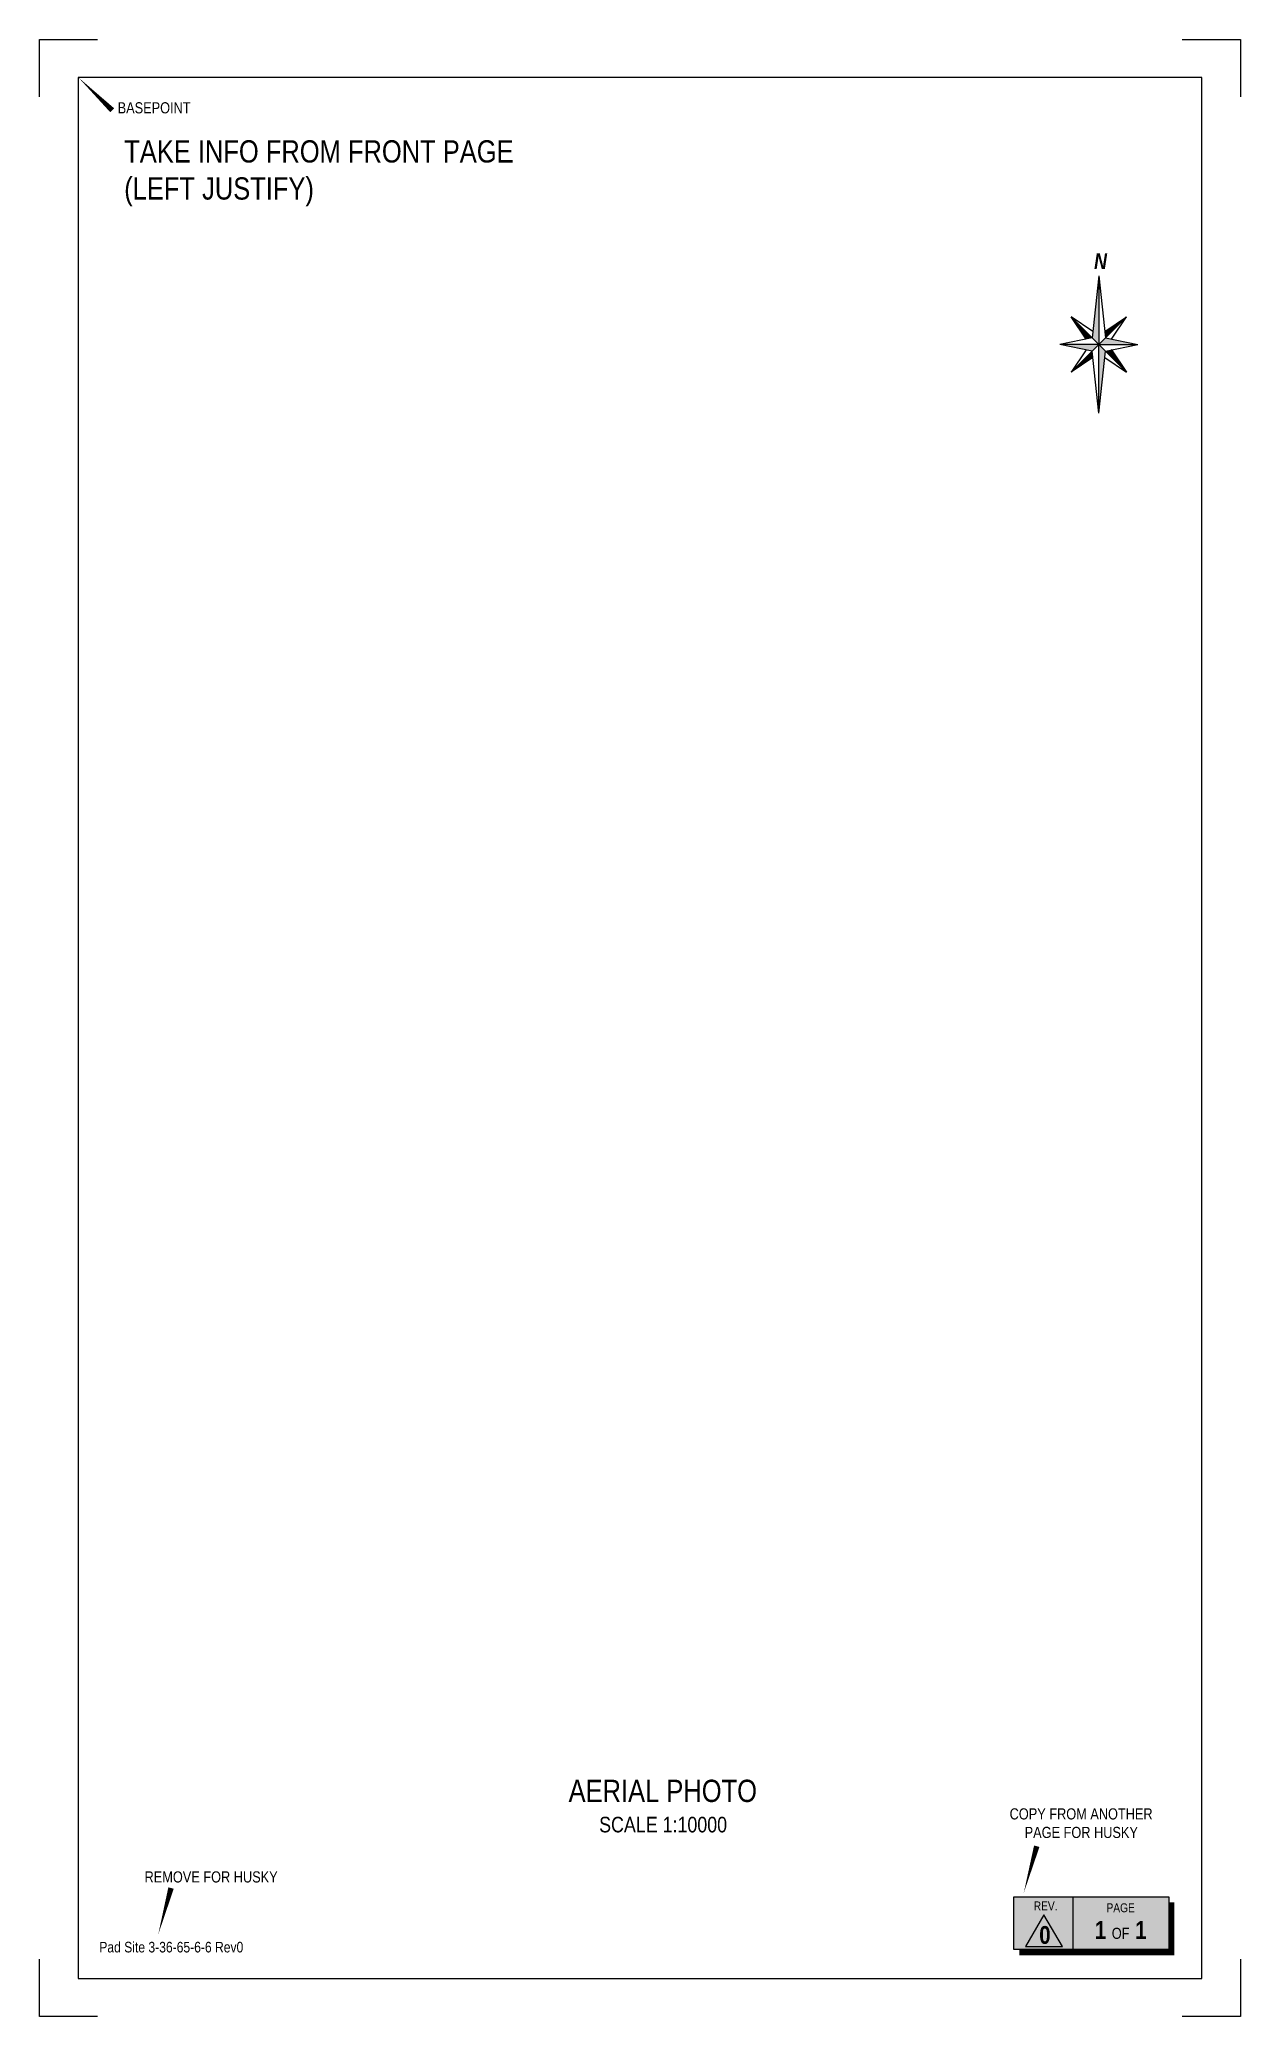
# Paper-space layout 'Photo' of a CAD drawing. Extents: x -1079 to 0, y 0 to 1778.
import ezdxf

# ---------------------------------------------------------------- set-up
doc = ezdxf.new("R2010")
doc.units = 0
doc.header["$LTSCALE"] = 5
doc.layers.get('Defpoints').update_dxf_attribs({"color": 9})
for name, color, linetype in [('AS-UNDERLAY-H', 141, 'Continuous'), ('CG-BORDER', 2, 'Continuous'), ('CG-NORTH', 7, 'Continuous'), ('CG-NOTES', 7, 'Continuous'), ('DETAIL-T', 7, 'Continuous'), ('S-1', 1, 'Continuous'), ('S-2', 2, 'Continuous')]:
    doc.layers.add(name, color=color, linetype=linetype)
doc.styles.add('80', font='ARIALN.TTF', dxfattribs={"height": 10})
doc.styles.add('80CG', font='ARIALN.TTF', dxfattribs={"height": 10})
doc.styles.add('80L', font='ARIALN.TTF', dxfattribs={"height": 10})
doc.styles.add('BOLD', font='ARIALNB.TTF')

# ---------------------------------------------------------------- blocks, each defined once
blk = doc.blocks.new('cg-north')
at = {"linetype": 'Continuous'}
for points in [[(-0.3, 62), (-6.2, 6), (-0.3, 0.1)], [(-25.2, 25), (-11.6, 4.9), (-6.2, 6)], [(24.6, 25), (5, 11.8), (5.6, 6)], [(-0.3, 0.1), (-35.5, 0.1), (-6.2, -5.8)], [(5.6, 6), (-0.3, 0.1), (34.9, 0.1)], [(5.6, -5.8), (-0.3, 0.1), (-0.3, -61.7)], [(-5.6, -11.5), (-6.2, -5.8), (-25.2, -24.8)], [(11, -4.7), (5.6, -5.8), (24.6, -24.8)]]:
    blk.add_hatch(color=14, dxfattribs=at).paths.add_polyline_path(points)
at = {"color": 14, "linetype": 'Continuous'}
for p, q in [((-0.3, 62), (-6.2, 6)), ((-0.3, 62), (-0.3, 0.1)), ((-0.3, 62), (5.6, 6)), ((-0.3, 0.1), (-25.2, 25)), ((-11.6, 4.9), (-25.2, 25)), ((-5.6, 11.8), (-25.2, 25)), ((-0.3, 0.1), (24.6, 25)), ((5, 11.8), (24.6, 25)), ((11, 4.9), (24.6, 25)), ((-6.2, 6), (-35.5, 0.1)), ((-0.3, 0.1), (-35.5, 0.1)), ((-6.2, -5.8), (-35.5, 0.1)), ((-0.3, 0.1), (-25.2, -24.8)), ((-0.3, 0.1), (24.6, -24.8)), ((-0.3, -61.7), (-0.3, 0.1)), ((-0.3, 0.1), (34.9, 0.1)), ((5.6, 6), (34.9, 0.1)), ((5.6, -5.8), (34.9, 0.1)), ((-11.6, -4.7), (-25.2, -24.8)), ((-5.6, -11.5), (-25.2, -24.8)), ((-0.3, -61.7), (-6.2, -5.8)), ((-0.3, -61.7), (5.6, -5.8)), ((5, -11.5), (24.6, -24.8)), ((10.9, -4.5), (11, -4.7)), ((11, -4.7), (24.6, -24.8))]:
    blk.add_line(p, q, dxfattribs=at)
at = {"color": 14, "linetype": 'Continuous', "insert": (-10.2, 82), "char_height": 14, "width": 22.782, "attachment_point": 1, "style": '80CG'}
blk.add_mtext('\\pi5.6372;{\\fArial Narrow|b1|i1|c0|p34;N}', dxfattribs=at)
blk = doc.blocks.new('blk_rev_photo')
at = {"layer": 'AS-UNDERLAY-H'}
h = blk.add_hatch(color=256, dxfattribs=at)
h.dxf.hatch_style = 1
h.paths.add_polyline_path([(-71.5, -23.2), (-71.5, 24.2), (67.8, 24.2), (67.8, -23.2)])
blk.add_line((-18.5, 24.2), (-18.5, -23.2))
at = {"color": 5, "flags": 128}
blk.add_lwpolyline([(-44.4, 8.2), (-60.9, -20.4), (-27.8, -20.4)], close=True, dxfattribs=at)
at = {"layer": 'CG-NOTES', "flags": 128}
blk.add_lwpolyline([(-71.5, -23.2), (-71.5, 24.2), (67.8, 24.2), (67.8, -23.2)], close=True, dxfattribs=at)
at = {"layer": 'CG-NOTES', "const_width": 5, "flags": 128}
blk.add_lwpolyline([(70.3, 19.2), (70.3, -25.7), (-66.5, -25.7)], dxfattribs=at)
for s, width, insert, char_height, attachment_point, style in [('\\pi4.196;REV.', 28.288, (-57.7, 20.1), 8, 1, '80L'), ('PAGE', 31.329, (24.6, 14.4), 8, 5, '80L'), ('\\pi5.3462;{\\fArial Narrow|b1|i0|c0|p34;\\C14;0}', 19.216, (-53.9, -2), 16, 1, '80')]:
    blk.add_mtext_dynamic_manual_height_columns(s, width=width, gutter_width=45, heights=[0], dxfattribs=dict(insert=insert, char_height=char_height, attachment_point=attachment_point, style=style))
at = {"layer": 'CG-NOTES', "linetype": 'Continuous', "insert": (24.6, -5.6), "char_height": 16, "attachment_point": 5, "style": '80CG'}
blk.add_mtext('{\\fArial Narrow|b1|i0|c0|p34;\\C14;1 \\fArial Narrow|b0|i0|c0|p34;\\H0.625x;OF\\fArial Narrow|b1|i0|c0|p34;\\H1.6x; 1}', dxfattribs=at)
blk = doc.blocks.new('*U31')
at = {"layer": 'Defpoints'}
for p, q in [((0, 1778), (52.2, 1778)), ((0, 1726.5), (0, 1778)), ((1027.2, 1778), (1079.5, 1778)), ((1079.5, 1778), (1079.5, 1726.5)), ((0, 0), (0, 51.5)), ((1079.5, 51.5), (1079.5, 0)), ((52.2, 0), (0, 0)), ((1079.5, 0), (1027.2, 0))]:
    blk.add_line(p, q, dxfattribs=at)
at = {"layer": 'S-1'}
for p, q in [((0, 1778), (0, 1778)), ((1079.5, 1778), (1079.5, 1778)), ((0, 0), (0, 0)), ((1079.5, 0), (1079.5, 0))]:
    blk.add_line(p, q, dxfattribs=at)
at = {"layer": 'S-2'}
blk.add_lwpolyline([(34.7, 34), (1044.7, 34), (1044.7, 1744), (34.7, 1744)], close=True, dxfattribs=at)
at = {"style": '80', "flags": 1}
blk.add_attdef('PAGENUMBER', (52.2, 51.5), '', height=10, rotation=90, dxfattribs=at)

psp = doc.layouts.new('Photo')

# ---------------------------------------------------------------- linework, layer by layer
at = {"layer": 'Defpoints', "color": 3, "flags": 128}
for points in [[(-1044.7, 1744, 0, 5, 0), (-1014.2, 1714.4, 0, 0, 0)], [(-194.8, 111.1, 0, 5, 0), (-183.1, 153.1, 0, 0, 0)], [(-972.9, 73.5, 0, 5, 0), (-961.3, 115.5, 0, 0, 0)]]:
    psp.add_lwpolyline(points, format="xyseb", dxfattribs=at)

# ---------------------------------------------------------------- block references
psp.add_blockref('blk_rev_photo', (-132.3, 83.3))
at = {"layer": 'CG-BORDER'}
psp.add_blockref('*U31', (-1079.5, 0), dxfattribs=at)
at = {"layer": 'CG-NORTH'}
psp.add_blockref('cg-north', (-127, 1503.6), dxfattribs=at)

# ---------------------------------------------------------------- texts
at = {"layer": 'CG-NOTES', "insert": (-1025.8, 67.1), "char_height": 9.5, "attachment_point": 1, "style": '80'}
psp.add_mtext_dynamic_manual_height_columns('Pad Site 3-36-65-6-6 Rev0', width=163.293, gutter_width=47.5, heights=[0], dxfattribs=at)
at = {"layer": 'Defpoints', "color": 3, "attachment_point": 1, "style": '80'}
for s, insert, char_height, width in [('BASEPOINT', (-1009.3, 1721.6), 10, 81.607), ('TAKE INFO FROM FRONT PAGE\\P(LEFT JUSTIFY)', (-1003.4, 1687.4), 20, 359.242)]:
    psp.add_mtext(s, dxfattribs=dict(at, insert=insert, char_height=char_height, width=width))
at = {"layer": 'Defpoints', "color": 3, "char_height": 10, "attachment_point": 1, "style": 'BOLD'}
for s, width, insert in [('\\pi0.32285;{\\fArial Narrow|b0|i0|c0|p34;COPY FROM ANOTHER \\P\\pi13.812;PAGE FOR HUSKY}', 128.497, (-207.8, 187.2)), ('{\\fArial Narrow|b0|i0|c0|p34;REMOVE FOR HUSKY}', 119.663, (-985.1, 130.5))]:
    psp.add_mtext_dynamic_manual_height_columns(s, width=width, gutter_width=50, heights=[0], dxfattribs=dict(at, insert=insert))
at = {"layer": 'DETAIL-T', "color": 3, "insert": (-611.6, 212.9), "char_height": 20, "width": 183.742, "attachment_point": 1, "style": '80CG'}
psp.add_mtext('\\pi7.6964;AERIAL PHOTO\\P\\pi35.121;{\\H0.7x;SCALE 1:10000}', dxfattribs=at)

doc.saveas('drawing.dxf')
